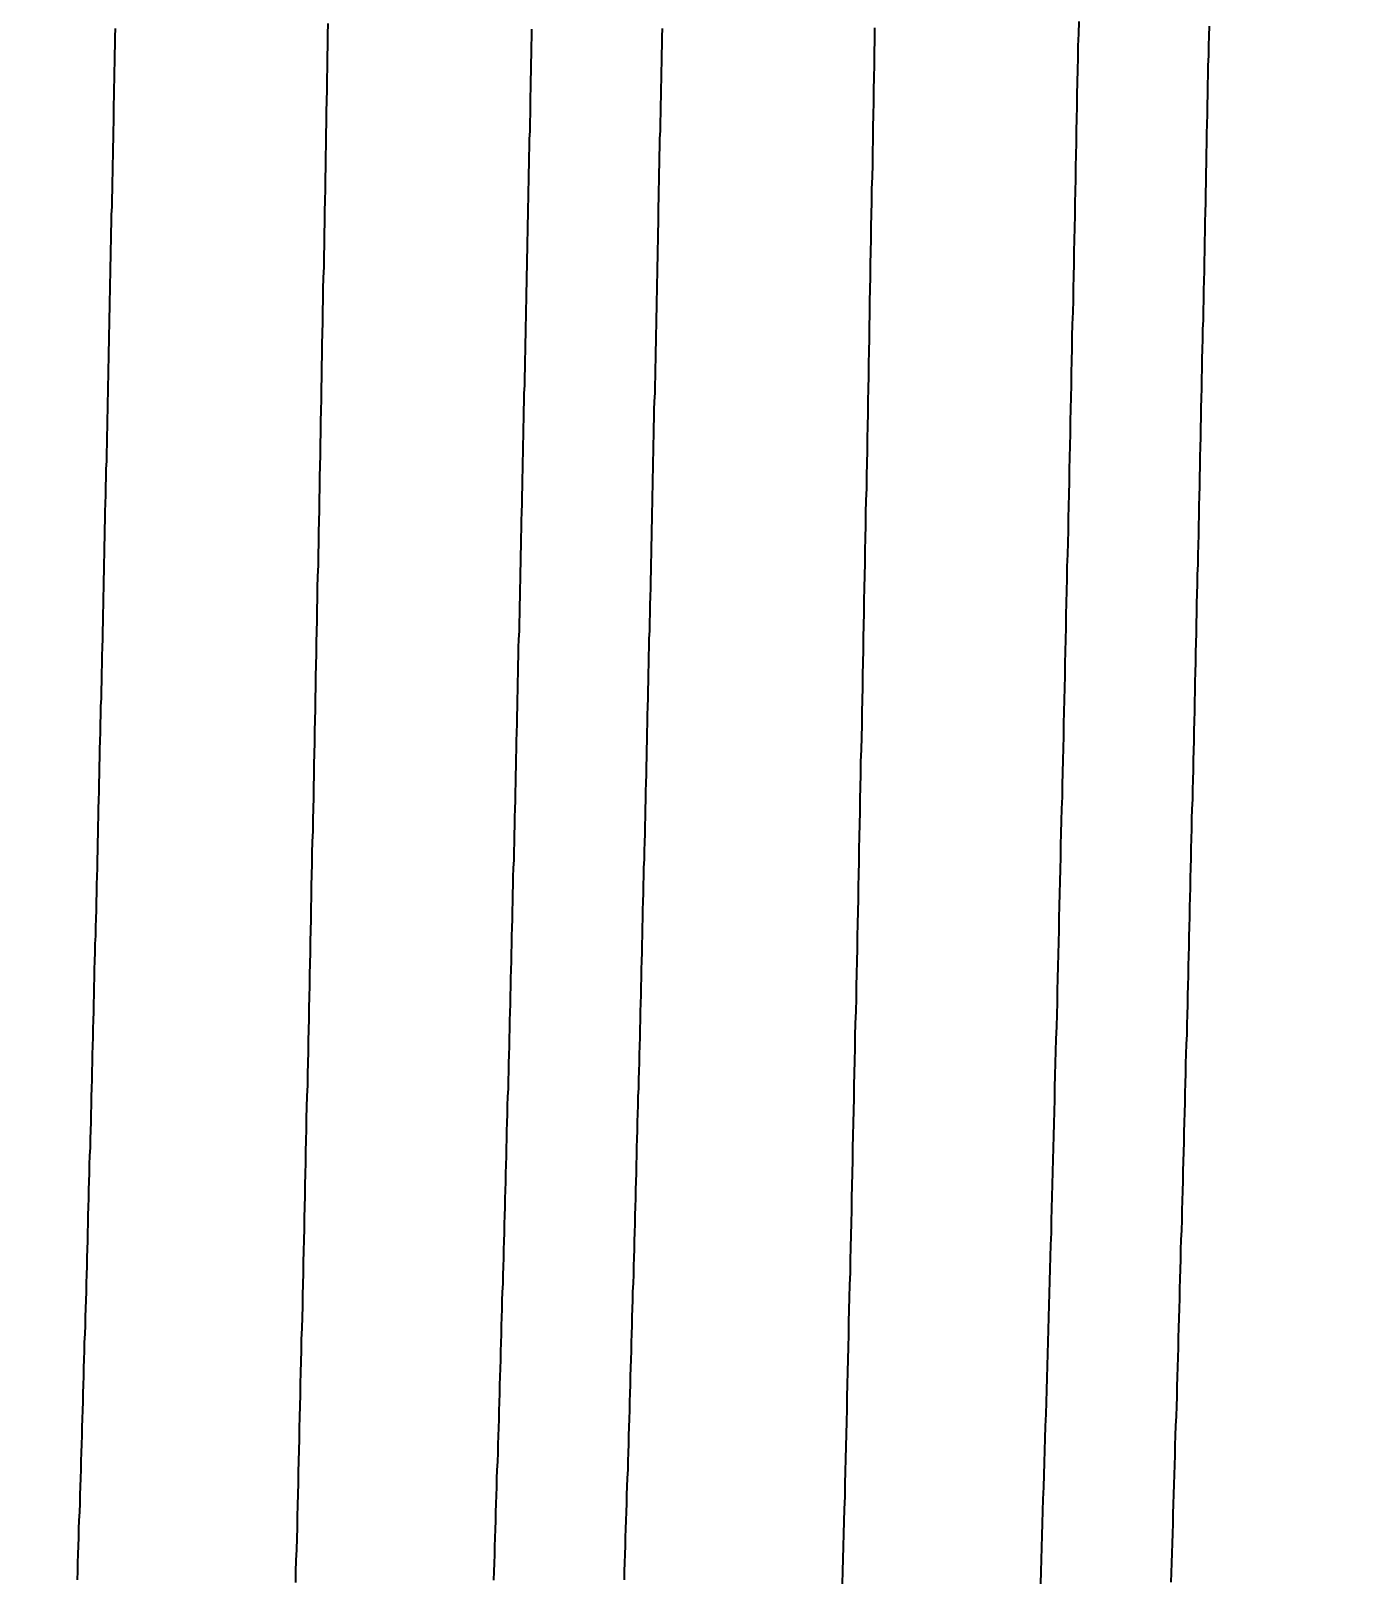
# Model space of a CAD drawing. Header units: millimetres. Extents: x 0 to 3800, y -67 to 2530.
# Drawn here: x 2214.409 to 2218.158, y 1549.587 to 1553.936 of the extents above; entities that cross this region are included whole.
import ezdxf

# ---------------------------------------------------------------- set-up
doc = ezdxf.new("R2010")
doc.units = ezdxf.units.MM
doc.layers.add('내부선 및 부속', color=4, linetype='Continuous')
doc.layers.add('치수선', color=7, linetype='Continuous')
doc.styles.add('____', font='')
doc.styles.get('____').set_extended_font_data('굴림')
doc.dimstyles.new('MSADIM', dxfattribs={"dimtxt": 33, "dimasz": 17, "dimexe": 10, "dimexo": 7.5, "dimgap": 10, "dimtad": 0, "dimtih": 1, "dimtoh": 1, "dimdec": 0, "dimzin": 1, "dimdsep": 46, "dimtxsty": '____', "dimcen": 11.25, "dimadec": 0, "dimazin": 0, "dimtfac": 1, "dimtdec": 0, "dimtix": 1, "dimtmove": 0, "dimatfit": 3, "dimfxl": 1, "dimtolj": 1, "dimtzin": 1, "dimarcsym": 0})

# ---------------------------------------------------------------- blocks, each defined once
blk = doc.blocks.new('*D47')
at = {"layer": '치수선', "color": 0, "linetype": 'Continuous', "lineweight": -2, "transparency": 16777216}
for p, q in [((2249.9547, 1877.9392), (2082.4547, 1877.9392)), ((2092.4547, 1860.9392), (2092.4547, 1705.7554)), ((2092.4547, 1504.9392), (2092.4547, 1660.123)), ((2249.9547, 1487.9392), (2082.4547, 1487.9392))]:
    blk.add_line(p, q, dxfattribs=at)
at = {"layer": '치수선', "color": 0, "linetype": 'Continuous', "transparency": 16777216}
for points in [[(2089.6213, 1860.9392), (2095.288, 1860.9392), (2092.4547, 1877.9392)], [(2089.6213, 1504.9392), (2095.288, 1504.9392), (2092.4547, 1487.9392)]]:
    blk.add_solid(points, dxfattribs=at)
at = {"layer": '치수선', "color": 0, "linetype": 'Continuous', "transparency": 16777216, "insert": (2092.4547, 1682.9392), "char_height": 25, "attachment_point": 5, "style": '____'}
blk.add_mtext('\\A1;390', dxfattribs=at)

msp = doc.modelspace()

# ---------------------------------------------------------------- linework, layer by layer
at = {"layer": '내부선 및 부속', "linetype": 'Continuous', "flags": 128}
for points in [[(2214.5405, 1549.5762), (2214.5415, 1549.6002), (2214.5415, 1549.6242), (2214.5425, 1549.6482), (2214.5435, 1549.6722), (2214.5445, 1549.6952), (2214.5445, 1549.7192), (2214.5455, 1549.7432), (2214.5465, 1549.7672), (2214.5475, 1549.7912), (2214.5475, 1549.8152), (2214.5485, 1549.8392), (2214.5495, 1549.8622), (2214.5505, 1549.8862), (2214.5505, 1549.9102), (2214.5515, 1549.9342), (2214.5525, 1549.9582), (2214.5535, 1549.9822), (2214.5535, 1550.0062), (2214.5545, 1550.0292), (2214.5555, 1550.0532), (2214.5555, 1550.0532), (2214.5565, 1550.0772), (2214.5565, 1550.1012), (2214.5575, 1550.1252), (2214.5585, 1550.1492), (2214.5585, 1550.1732), (2214.5595, 1550.1962), (2214.5605, 1550.2202), (2214.5605, 1550.2442), (2214.5615, 1550.2682), (2214.5625, 1550.2922), (2214.5625, 1550.3162), (2214.5635, 1550.3402), (2214.5645, 1550.3632), (2214.5655, 1550.3872), (2214.5655, 1550.4112), (2214.5665, 1550.4352), (2214.5675, 1550.4592), (2214.5675, 1550.4832), (2214.5685, 1550.5072), (2214.5695, 1550.5302), (2214.5695, 1550.5542), (2214.5705, 1550.5782), (2214.5705, 1550.6022), (2214.5715, 1550.6262), (2214.5725, 1550.6502), (2214.5725, 1550.6742), (2214.5735, 1550.6972), (2214.5745, 1550.7212), (2214.5745, 1550.7452), (2214.5755, 1550.7692), (2214.5765, 1550.7932), (2214.5765, 1550.8172), (2214.5775, 1550.8412), (2214.5785, 1550.8642), (2214.5785, 1550.8882), (2214.5795, 1550.9122), (2214.5795, 1550.9362), (2214.5805, 1550.9602), (2214.5815, 1550.9842), (2214.5815, 1551.0082), (2214.5825, 1551.0322), (2214.5825, 1551.0552), (2214.5835, 1551.0792), (2214.5845, 1551.1032), (2214.5845, 1551.1272), (2214.5855, 1551.1512), (2214.5865, 1551.1752), (2214.5865, 1551.1992), (2214.5875, 1551.2222), (2214.5875, 1551.2462), (2214.5885, 1551.2702), (2214.5885, 1551.2942), (2214.5895, 1551.3182), (2214.5905, 1551.3422), (2214.5905, 1551.3662), (2214.5915, 1551.3892), (2214.5915, 1551.4132), (2214.5925, 1551.4372), (2214.5935, 1551.4612), (2214.5935, 1551.4852), (2214.5945, 1551.5092), (2214.5945, 1551.5332), (2214.5955, 1551.5562), (2214.5965, 1551.5802), (2214.5965, 1551.6042), (2214.5975, 1551.6282), (2214.5975, 1551.6522), (2214.5985, 1551.6762), (2214.5985, 1551.7002), (2214.5995, 1551.7232), (2214.5995, 1551.7472), (2214.6005, 1551.7712), (2214.6015, 1551.7952), (2214.6015, 1551.8192), (2214.6025, 1551.8432), (2214.6025, 1551.8672), (2214.6035, 1551.8912), (2214.6035, 1551.9142), (2214.6045, 1551.9382), (2214.6055, 1551.9622), (2214.6055, 1551.9862), (2214.6065, 1552.0102), (2214.6065, 1552.0342), (2214.6075, 1552.0582), (2214.6075, 1552.0812), (2214.6085, 1552.1052), (2214.6085, 1552.1292), (2214.6095, 1552.1532), (2214.6095, 1552.1772), (2214.6105, 1552.2012), (2214.6115, 1552.2252), (2214.6115, 1552.2482), (2214.6125, 1552.2722), (2214.6125, 1552.2962), (2214.6135, 1552.3202), (2214.6135, 1552.3442), (2214.6145, 1552.3682), (2214.6145, 1552.3922), (2214.6155, 1552.4152), (2214.6155, 1552.4392), (2214.6155, 1552.4392), (2214.6165, 1552.4632), (2214.6165, 1552.4872), (2214.6175, 1552.5112), (2214.6175, 1552.5352), (2214.6185, 1552.5592), (2214.6185, 1552.5832), (2214.6195, 1552.6062), (2214.6205, 1552.6302), (2214.6205, 1552.6542), (2214.6215, 1552.6782), (2214.6215, 1552.7022), (2214.6225, 1552.7262), (2214.6225, 1552.7502), (2214.6235, 1552.7732), (2214.6235, 1552.7972), (2214.6245, 1552.8212), (2214.6245, 1552.8452), (2214.6255, 1552.8692), (2214.6255, 1552.8932), (2214.6265, 1552.9172), (2214.6265, 1552.9402), (2214.6275, 1552.9642), (2214.6275, 1552.9882), (2214.6285, 1553.0122), (2214.6285, 1553.0362), (2214.6295, 1553.0602), (2214.6295, 1553.0842), (2214.6305, 1553.1072), (2214.6305, 1553.1312), (2214.6315, 1553.1552), (2214.6315, 1553.1792), (2214.6325, 1553.2032), (2214.6325, 1553.2272), (2214.6335, 1553.2512), (2214.6335, 1553.2752), (2214.6345, 1553.2982), (2214.6345, 1553.3222), (2214.6355, 1553.3462), (2214.6355, 1553.3702), (2214.6365, 1553.3942), (2214.6365, 1553.4182), (2214.6375, 1553.4422), (2214.6375, 1553.4652), (2214.6385, 1553.4892), (2214.6385, 1553.5132), (2214.6395, 1553.5372), (2214.6395, 1553.5612), (2214.6405, 1553.5852), (2214.6405, 1553.6092), (2214.6415, 1553.6322), (2214.6415, 1553.6562), (2214.6425, 1553.6802), (2214.6425, 1553.7042), (2214.6425, 1553.7282), (2214.6435, 1553.7522), (2214.6435, 1553.7762), (2214.6445, 1553.8002), (2214.6445, 1553.8232), (2214.6455, 1553.8472), (2214.6455, 1553.8712), (2214.6465, 1553.8952), (2214.6465, 1553.9192), (2214.6475, 1553.9432)], [(2215.1555, 1549.5682), (2215.1555, 1549.5992), (2215.1565, 1549.6302), (2215.1565, 1549.6302), (2215.1575, 1549.6612), (2215.1585, 1549.6922), (2215.1595, 1549.7232), (2215.1595, 1549.7542), (2215.1605, 1549.7862), (2215.1615, 1549.8172), (2215.1625, 1549.8482), (2215.1625, 1549.8792), (2215.1635, 1549.9102), (2215.1645, 1549.9412), (2215.1655, 1549.9722), (2215.1655, 1550.0032), (2215.1665, 1550.0352), (2215.1675, 1550.0662), (2215.1685, 1550.0972), (2215.1685, 1550.1282), (2215.1695, 1550.1592), (2215.1705, 1550.1902), (2215.1715, 1550.2212), (2215.1715, 1550.2522), (2215.1725, 1550.2842), (2215.1735, 1550.3152), (2215.1745, 1550.3462), (2215.1745, 1550.3772), (2215.1755, 1550.4082), (2215.1765, 1550.4392), (2215.1765, 1550.4702), (2215.1775, 1550.5012), (2215.1785, 1550.5332), (2215.1795, 1550.5642), (2215.1795, 1550.5952), (2215.1805, 1550.6262), (2215.1815, 1550.6572), (2215.1815, 1550.6882), (2215.1825, 1550.7192), (2215.1835, 1550.7512), (2215.1835, 1550.7822), (2215.1845, 1550.8132), (2215.1855, 1550.8442), (2215.1855, 1550.8752), (2215.1865, 1550.9062), (2215.1875, 1550.9372), (2215.1885, 1550.9682), (2215.1885, 1551.0002), (2215.1895, 1551.0312), (2215.1905, 1551.0622), (2215.1905, 1551.0932), (2215.1915, 1551.1242), (2215.1925, 1551.1552), (2215.1925, 1551.1862), (2215.1935, 1551.2172), (2215.1945, 1551.2492), (2215.1945, 1551.2802), (2215.1955, 1551.3112), (2215.1965, 1551.3422), (2215.1965, 1551.3732), (2215.1975, 1551.4042), (2215.1985, 1551.4352), (2215.1985, 1551.4672), (2215.1995, 1551.4982), (2215.1995, 1551.5292), (2215.2005, 1551.5602), (2215.2015, 1551.5912), (2215.2015, 1551.6222), (2215.2025, 1551.6532), (2215.2035, 1551.6842), (2215.2035, 1551.7162), (2215.2045, 1551.7472), (2215.2055, 1551.7782), (2215.2055, 1551.8092), (2215.2065, 1551.8402), (2215.2065, 1551.8712), (2215.2075, 1551.9022), (2215.2085, 1551.9332), (2215.2085, 1551.9652), (2215.2095, 1551.9962), (2215.2105, 1552.0272), (2215.2105, 1552.0582), (2215.2115, 1552.0892), (2215.2115, 1552.1202), (2215.2125, 1552.1512), (2215.2135, 1552.1832), (2215.2135, 1552.2142), (2215.2145, 1552.2452), (2215.2155, 1552.2762), (2215.2155, 1552.3072), (2215.2165, 1552.3382), (2215.2165, 1552.3692), (2215.2175, 1552.4002), (2215.2185, 1552.4322), (2215.2185, 1552.4632), (2215.2195, 1552.4942), (2215.2195, 1552.5252), (2215.2205, 1552.5562), (2215.2215, 1552.5872), (2215.2215, 1552.6182), (2215.2225, 1552.6492), (2215.2225, 1552.6812), (2215.2235, 1552.7122), (2215.2245, 1552.7432), (2215.2245, 1552.7432), (2215.2245, 1552.7742), (2215.2255, 1552.8052), (2215.2255, 1552.8362), (2215.2265, 1552.8672), (2215.2275, 1552.8992), (2215.2275, 1552.9302), (2215.2285, 1552.9612), (2215.2285, 1552.9922), (2215.2295, 1553.0232), (2215.2295, 1553.0542), (2215.2305, 1553.0852), (2215.2315, 1553.1162), (2215.2315, 1553.1482), (2215.2325, 1553.1792), (2215.2325, 1553.2102), (2215.2335, 1553.2412), (2215.2345, 1553.2722), (2215.2345, 1553.3032), (2215.2355, 1553.3342), (2215.2355, 1553.3662), (2215.2365, 1553.3972), (2215.2365, 1553.4282), (2215.2375, 1553.4592), (2215.2385, 1553.4902), (2215.2385, 1553.5212), (2215.2395, 1553.5522), (2215.2395, 1553.5832), (2215.2405, 1553.6152), (2215.2405, 1553.6462), (2215.2415, 1553.6772), (2215.2415, 1553.7082), (2215.2425, 1553.7392), (2215.2435, 1553.7702), (2215.2435, 1553.8012), (2215.2445, 1553.8332), (2215.2445, 1553.8642), (2215.2455, 1553.8952), (2215.2455, 1553.9262), (2215.2465, 1553.9572)], [(2215.7125, 1549.5752), (2215.7135, 1549.5992), (2215.7145, 1549.6232), (2215.7155, 1549.6472), (2215.7155, 1549.6702), (2215.7165, 1549.6942), (2215.7175, 1549.7182), (2215.7185, 1549.7422), (2215.7185, 1549.7662), (2215.7195, 1549.7902), (2215.7205, 1549.8142), (2215.7215, 1549.8372), (2215.7215, 1549.8612), (2215.7225, 1549.8852), (2215.7235, 1549.9092), (2215.7245, 1549.9332), (2215.7245, 1549.9572), (2215.7255, 1549.9812), (2215.7265, 1550.0042), (2215.7275, 1550.0282), (2215.7275, 1550.0522), (2215.7285, 1550.0762), (2215.7285, 1550.0762), (2215.7295, 1550.1002), (2215.7295, 1550.1242), (2215.7305, 1550.1482), (2215.7315, 1550.1712), (2215.7325, 1550.1952), (2215.7325, 1550.2192), (2215.7335, 1550.2432), (2215.7345, 1550.2672), (2215.7345, 1550.2912), (2215.7355, 1550.3152), (2215.7365, 1550.3382), (2215.7365, 1550.3622), (2215.7375, 1550.3862), (2215.7385, 1550.4102), (2215.7385, 1550.4342), (2215.7395, 1550.4582), (2215.7405, 1550.4822), (2215.7405, 1550.5052), (2215.7415, 1550.5292), (2215.7425, 1550.5532), (2215.7425, 1550.5772), (2215.7435, 1550.6012), (2215.7445, 1550.6252), (2215.7445, 1550.6492), (2215.7455, 1550.6722), (2215.7465, 1550.6962), (2215.7465, 1550.7202), (2215.7475, 1550.7442), (2215.7485, 1550.7682), (2215.7485, 1550.7922), (2215.7495, 1550.8162), (2215.7495, 1550.8392), (2215.7505, 1550.8632), (2215.7515, 1550.8872), (2215.7515, 1550.9112), (2215.7525, 1550.9352), (2215.7535, 1550.9592), (2215.7535, 1550.9832), (2215.7545, 1551.0062), (2215.7545, 1551.0302), (2215.7555, 1551.0542), (2215.7565, 1551.0782), (2215.7565, 1551.1022), (2215.7575, 1551.1262), (2215.7575, 1551.1502), (2215.7585, 1551.1732), (2215.7595, 1551.1972), (2215.7595, 1551.2212), (2215.7605, 1551.2452), (2215.7605, 1551.2692), (2215.7615, 1551.2932), (2215.7625, 1551.3172), (2215.7625, 1551.3402), (2215.7635, 1551.3642), (2215.7635, 1551.3882), (2215.7645, 1551.4122), (2215.7655, 1551.4362), (2215.7655, 1551.4602), (2215.7665, 1551.4842), (2215.7665, 1551.5082), (2215.7675, 1551.5312), (2215.7675, 1551.5552), (2215.7685, 1551.5792), (2215.7695, 1551.6032), (2215.7695, 1551.6272), (2215.7705, 1551.6512), (2215.7705, 1551.6752), (2215.7715, 1551.6982), (2215.7715, 1551.7222), (2215.7725, 1551.7462), (2215.7735, 1551.7702), (2215.7735, 1551.7942), (2215.7745, 1551.8182), (2215.7745, 1551.8422), (2215.7755, 1551.8652), (2215.7755, 1551.8892), (2215.7765, 1551.9132), (2215.7765, 1551.9372), (2215.7775, 1551.9612), (2215.7785, 1551.9852), (2215.7785, 1552.0092), (2215.7795, 1552.0322), (2215.7795, 1552.0562), (2215.7805, 1552.0802), (2215.7805, 1552.1042), (2215.7815, 1552.1282), (2215.7815, 1552.1522), (2215.7825, 1552.1762), (2215.7825, 1552.2002), (2215.7835, 1552.2232), (2215.7845, 1552.2472), (2215.7845, 1552.2712), (2215.7855, 1552.2952), (2215.7855, 1552.3192), (2215.7865, 1552.3432), (2215.7865, 1552.3672), (2215.7875, 1552.3902), (2215.7875, 1552.4142), (2215.7885, 1552.4382), (2215.7885, 1552.4622), (2215.7885, 1552.4622), (2215.7895, 1552.4862), (2215.7895, 1552.5102), (2215.7905, 1552.5342), (2215.7905, 1552.5572), (2215.7915, 1552.5812), (2215.7925, 1552.6052), (2215.7925, 1552.6292), (2215.7935, 1552.6532), (2215.7935, 1552.6772), (2215.7945, 1552.7012), (2215.7945, 1552.7242), (2215.7955, 1552.7482), (2215.7955, 1552.7722), (2215.7965, 1552.7962), (2215.7965, 1552.8202), (2215.7975, 1552.8442), (2215.7975, 1552.8682), (2215.7985, 1552.8922), (2215.7985, 1552.9152), (2215.7995, 1552.9392), (2215.7995, 1552.9632), (2215.8005, 1552.9872), (2215.8005, 1553.0112), (2215.8015, 1553.0352), (2215.8015, 1553.0592), (2215.8025, 1553.0822), (2215.8025, 1553.1062), (2215.8035, 1553.1302), (2215.8035, 1553.1542), (2215.8045, 1553.1782), (2215.8045, 1553.2022), (2215.8055, 1553.2262), (2215.8055, 1553.2492), (2215.8065, 1553.2732), (2215.8065, 1553.2972), (2215.8075, 1553.3212), (2215.8075, 1553.3452), (2215.8085, 1553.3692), (2215.8085, 1553.3932), (2215.8095, 1553.4162), (2215.8095, 1553.4402), (2215.8105, 1553.4642), (2215.8105, 1553.4882), (2215.8115, 1553.5122), (2215.8115, 1553.5362), (2215.8125, 1553.5602), (2215.8125, 1553.5842), (2215.8135, 1553.6072), (2215.8135, 1553.6312), (2215.8145, 1553.6552), (2215.8145, 1553.6792), (2215.8155, 1553.7032), (2215.8155, 1553.7272), (2215.8155, 1553.7512), (2215.8165, 1553.7742), (2215.8165, 1553.7982), (2215.8175, 1553.8222), (2215.8175, 1553.8462), (2215.8185, 1553.8702), (2215.8185, 1553.8942), (2215.8195, 1553.9182), (2215.8195, 1553.9412)], [(2216.0805, 1549.5762), (2216.0805, 1549.6002), (2216.0815, 1549.6242), (2216.0825, 1549.6482), (2216.0835, 1549.6722), (2216.0835, 1549.6952), (2216.0845, 1549.7192), (2216.0855, 1549.7432), (2216.0865, 1549.7672), (2216.0875, 1549.7912), (2216.0875, 1549.8152), (2216.0885, 1549.8392), (2216.0895, 1549.8622), (2216.0905, 1549.8862), (2216.0905, 1549.9102), (2216.0915, 1549.9342), (2216.0925, 1549.9582), (2216.0925, 1549.9822), (2216.0935, 1550.0062), (2216.0945, 1550.0292), (2216.0955, 1550.0532), (2216.0955, 1550.0532), (2216.0955, 1550.0772), (2216.0965, 1550.1012), (2216.0975, 1550.1252), (2216.0975, 1550.1492), (2216.0985, 1550.1732), (2216.0995, 1550.1962), (2216.1005, 1550.2202), (2216.1005, 1550.2442), (2216.1015, 1550.2682), (2216.1025, 1550.2922), (2216.1025, 1550.3162), (2216.1035, 1550.3402), (2216.1045, 1550.3632), (2216.1045, 1550.3872), (2216.1055, 1550.4112), (2216.1065, 1550.4352), (2216.1065, 1550.4592), (2216.1075, 1550.4832), (2216.1085, 1550.5072), (2216.1085, 1550.5302), (2216.1095, 1550.5542), (2216.1105, 1550.5782), (2216.1105, 1550.6022), (2216.1115, 1550.6262), (2216.1125, 1550.6502), (2216.1125, 1550.6742), (2216.1135, 1550.6972), (2216.1145, 1550.7212), (2216.1145, 1550.7452), (2216.1155, 1550.7692), (2216.1155, 1550.7932), (2216.1165, 1550.8172), (2216.1175, 1550.8412), (2216.1175, 1550.8652), (2216.1185, 1550.8882), (2216.1195, 1550.9122), (2216.1195, 1550.9362), (2216.1205, 1550.9602), (2216.1205, 1550.9842), (2216.1215, 1551.0082), (2216.1225, 1551.0322), (2216.1225, 1551.0552), (2216.1235, 1551.0792), (2216.1245, 1551.1032), (2216.1245, 1551.1272), (2216.1255, 1551.1512), (2216.1255, 1551.1752), (2216.1265, 1551.1992), (2216.1275, 1551.2222), (2216.1275, 1551.2462), (2216.1285, 1551.2702), (2216.1285, 1551.2942), (2216.1295, 1551.3182), (2216.1305, 1551.3422), (2216.1305, 1551.3662), (2216.1315, 1551.3892), (2216.1315, 1551.4132), (2216.1325, 1551.4372), (2216.1325, 1551.4612), (2216.1335, 1551.4852), (2216.1345, 1551.5092), (2216.1345, 1551.5332), (2216.1355, 1551.5562), (2216.1355, 1551.5802), (2216.1365, 1551.6042), (2216.1365, 1551.6282), (2216.1375, 1551.6522), (2216.1385, 1551.6762), (2216.1385, 1551.7002), (2216.1395, 1551.7232), (2216.1395, 1551.7472), (2216.1405, 1551.7712), (2216.1405, 1551.7952), (2216.1415, 1551.8192), (2216.1425, 1551.8432), (2216.1425, 1551.8672), (2216.1435, 1551.8912), (2216.1435, 1551.9142), (2216.1445, 1551.9382), (2216.1445, 1551.9622), (2216.1455, 1551.9862), (2216.1455, 1552.0102), (2216.1465, 1552.0342), (2216.1475, 1552.0582), (2216.1475, 1552.0812), (2216.1485, 1552.1052), (2216.1485, 1552.1292), (2216.1495, 1552.1532), (2216.1495, 1552.1772), (2216.1505, 1552.2012), (2216.1505, 1552.2252), (2216.1515, 1552.2482), (2216.1515, 1552.2722), (2216.1525, 1552.2962), (2216.1525, 1552.3202), (2216.1535, 1552.3442), (2216.1545, 1552.3682), (2216.1545, 1552.3922), (2216.1555, 1552.4152), (2216.1555, 1552.4392), (2216.1555, 1552.4392), (2216.1565, 1552.4632), (2216.1565, 1552.4872), (2216.1575, 1552.5112), (2216.1575, 1552.5352), (2216.1585, 1552.5592), (2216.1585, 1552.5832), (2216.1595, 1552.6062), (2216.1595, 1552.6302), (2216.1605, 1552.6542), (2216.1605, 1552.6782), (2216.1615, 1552.7022), (2216.1615, 1552.7262), (2216.1625, 1552.7502), (2216.1625, 1552.7732), (2216.1635, 1552.7972), (2216.1635, 1552.8212), (2216.1645, 1552.8452), (2216.1645, 1552.8692), (2216.1655, 1552.8932), (2216.1665, 1552.9172), (2216.1665, 1552.9402), (2216.1675, 1552.9642), (2216.1675, 1552.9882), (2216.1685, 1553.0122), (2216.1685, 1553.0362), (2216.1695, 1553.0602), (2216.1695, 1553.0842), (2216.1705, 1553.1072), (2216.1705, 1553.1312), (2216.1715, 1553.1552), (2216.1715, 1553.1792), (2216.1725, 1553.2032), (2216.1725, 1553.2272), (2216.1735, 1553.2512), (2216.1735, 1553.2752), (2216.1745, 1553.2982), (2216.1745, 1553.3222), (2216.1755, 1553.3462), (2216.1755, 1553.3702), (2216.1765, 1553.3942), (2216.1765, 1553.4182), (2216.1765, 1553.4422), (2216.1775, 1553.4652), (2216.1775, 1553.4892), (2216.1785, 1553.5132), (2216.1785, 1553.5372), (2216.1795, 1553.5612), (2216.1795, 1553.5852), (2216.1805, 1553.6092), (2216.1805, 1553.6322), (2216.1815, 1553.6562), (2216.1815, 1553.6802), (2216.1825, 1553.7042), (2216.1825, 1553.7282), (2216.1835, 1553.7522), (2216.1835, 1553.7762), (2216.1845, 1553.8002), (2216.1845, 1553.8232), (2216.1855, 1553.8472), (2216.1855, 1553.8712), (2216.1865, 1553.8952), (2216.1865, 1553.9192), (2216.1875, 1553.9432)], [(2216.6945, 1549.5652), (2216.6955, 1549.6002), (2216.6965, 1549.6352), (2216.6975, 1549.6702), (2216.6985, 1549.7052), (2216.6995, 1549.7402), (2216.7005, 1549.7752), (2216.7015, 1549.8102), (2216.7015, 1549.8462), (2216.7025, 1549.8812), (2216.7035, 1549.9162), (2216.7045, 1549.9512), (2216.7055, 1549.9862), (2216.7065, 1550.0212), (2216.7065, 1550.0212), (2216.7075, 1550.0562), (2216.7075, 1550.0912), (2216.7085, 1550.1262), (2216.7095, 1550.1612), (2216.7105, 1550.1962), (2216.7115, 1550.2312), (2216.7125, 1550.2662), (2216.7125, 1550.3012), (2216.7135, 1550.3362), (2216.7145, 1550.3712), (2216.7155, 1550.4062), (2216.7165, 1550.4412), (2216.7165, 1550.4762), (2216.7175, 1550.5112), (2216.7185, 1550.5462), (2216.7195, 1550.5812), (2216.7205, 1550.6162), (2216.7205, 1550.6512), (2216.7215, 1550.6862), (2216.7225, 1550.7212), (2216.7235, 1550.7572), (2216.7235, 1550.7922), (2216.7245, 1550.8272), (2216.7255, 1550.8622), (2216.7265, 1550.8972), (2216.7275, 1550.9322), (2216.7275, 1550.9672), (2216.7285, 1551.0022), (2216.7295, 1551.0372), (2216.7305, 1551.0722), (2216.7305, 1551.1072), (2216.7315, 1551.1422), (2216.7325, 1551.1772), (2216.7335, 1551.2122), (2216.7335, 1551.2472), (2216.7345, 1551.2822), (2216.7355, 1551.3172), (2216.7365, 1551.3522), (2216.7365, 1551.3872), (2216.7375, 1551.4222), (2216.7385, 1551.4572), (2216.7395, 1551.4922), (2216.7395, 1551.5272), (2216.7405, 1551.5622), (2216.7415, 1551.5972), (2216.7415, 1551.6332), (2216.7425, 1551.6682), (2216.7435, 1551.7032), (2216.7445, 1551.7382), (2216.7445, 1551.7732), (2216.7455, 1551.8082), (2216.7465, 1551.8432), (2216.7465, 1551.8782), (2216.7475, 1551.9132), (2216.7485, 1551.9482), (2216.7495, 1551.9832), (2216.7495, 1552.0182), (2216.7505, 1552.0532), (2216.7515, 1552.0882), (2216.7515, 1552.1232), (2216.7525, 1552.1582), (2216.7535, 1552.1932), (2216.7535, 1552.2282), (2216.7545, 1552.2632), (2216.7555, 1552.2982), (2216.7555, 1552.3332), (2216.7565, 1552.3682), (2216.7575, 1552.4032), (2216.7585, 1552.4382), (2216.7585, 1552.4732), (2216.7595, 1552.5092), (2216.7605, 1552.5442), (2216.7605, 1552.5792), (2216.7615, 1552.6142), (2216.7625, 1552.6492), (2216.7625, 1552.6842), (2216.7635, 1552.7192), (2216.7645, 1552.7542), (2216.7645, 1552.7892), (2216.7655, 1552.8242), (2216.7665, 1552.8592), (2216.7665, 1552.8942), (2216.7675, 1552.9292), (2216.7685, 1552.9642), (2216.7685, 1552.9992), (2216.7695, 1553.0342), (2216.7705, 1553.0692), (2216.7705, 1553.1042), (2216.7715, 1553.1392), (2216.7715, 1553.1742), (2216.7725, 1553.2092), (2216.7735, 1553.2442), (2216.7735, 1553.2792), (2216.7745, 1553.3142), (2216.7755, 1553.3502), (2216.7755, 1553.3852), (2216.7765, 1553.4202), (2216.7775, 1553.4552), (2216.7775, 1553.4902), (2216.7785, 1553.5252), (2216.7785, 1553.5252), (2216.7795, 1553.5602), (2216.7795, 1553.5952), (2216.7805, 1553.6302), (2216.7805, 1553.6652), (2216.7815, 1553.7002), (2216.7825, 1553.7352), (2216.7825, 1553.7702), (2216.7835, 1553.8052), (2216.7845, 1553.8402), (2216.7845, 1553.8752), (2216.7855, 1553.9102), (2216.7855, 1553.9452)], [(2217.2525, 1549.5652), (2217.2535, 1549.5992), (2217.2545, 1549.6332), (2217.2555, 1549.6672), (2217.2565, 1549.7012), (2217.2575, 1549.7352), (2217.2585, 1549.7692), (2217.2595, 1549.8032), (2217.2615, 1549.8372), (2217.2625, 1549.8712), (2217.2635, 1549.9062), (2217.2645, 1549.9402), (2217.2655, 1549.9742), (2217.2665, 1550.0082), (2217.2675, 1550.0422), (2217.2685, 1550.0762), (2217.2695, 1550.1102), (2217.2705, 1550.1442), (2217.2715, 1550.1782), (2217.2725, 1550.2122), (2217.2735, 1550.2462), (2217.2745, 1550.2802), (2217.2755, 1550.3152), (2217.2765, 1550.3492), (2217.2775, 1550.3832), (2217.2785, 1550.4172), (2217.2795, 1550.4512), (2217.2805, 1550.4852), (2217.2815, 1550.5192), (2217.2825, 1550.5532), (2217.2825, 1550.5872), (2217.2835, 1550.6212), (2217.2845, 1550.6552), (2217.2855, 1550.6892), (2217.2865, 1550.7242), (2217.2875, 1550.7582), (2217.2885, 1550.7922), (2217.2895, 1550.8262), (2217.2905, 1550.8602), (2217.2915, 1550.8942), (2217.2925, 1550.9282), (2217.2925, 1550.9622), (2217.2935, 1550.9962), (2217.2945, 1551.0302), (2217.2955, 1551.0642), (2217.2965, 1551.0982), (2217.2965, 1551.0982), (2217.2975, 1551.1332), (2217.2985, 1551.1672), (2217.2995, 1551.2012), (2217.2995, 1551.2352), (2217.3005, 1551.2692), (2217.3015, 1551.3032), (2217.3025, 1551.3372), (2217.3035, 1551.3712), (2217.3045, 1551.4052), (2217.3045, 1551.4392), (2217.3055, 1551.4732), (2217.3065, 1551.5082), (2217.3075, 1551.5422), (2217.3085, 1551.5762), (2217.3095, 1551.6102), (2217.3095, 1551.6442), (2217.3105, 1551.6782), (2217.3115, 1551.7122), (2217.3125, 1551.7462), (2217.3135, 1551.7802), (2217.3135, 1551.8142), (2217.3145, 1551.8482), (2217.3155, 1551.8832), (2217.3165, 1551.9172), (2217.3175, 1551.9512), (2217.3175, 1551.9852), (2217.3185, 1552.0192), (2217.3195, 1552.0532), (2217.3205, 1552.0872), (2217.3215, 1552.1212), (2217.3215, 1552.1552), (2217.3225, 1552.1892), (2217.3235, 1552.2232), (2217.3245, 1552.2572), (2217.3245, 1552.2922), (2217.3255, 1552.3262), (2217.3265, 1552.3602), (2217.3275, 1552.3942), (2217.3275, 1552.4282), (2217.3285, 1552.4622), (2217.3295, 1552.4962), (2217.3305, 1552.5302), (2217.3305, 1552.5642), (2217.3315, 1552.5982), (2217.3325, 1552.6322), (2217.3335, 1552.6672), (2217.3335, 1552.7012), (2217.3345, 1552.7352), (2217.3355, 1552.7692), (2217.3365, 1552.8032), (2217.3365, 1552.8372), (2217.3375, 1552.8712), (2217.3385, 1552.9052), (2217.3395, 1552.9392), (2217.3395, 1552.9732), (2217.3405, 1553.0072), (2217.3415, 1553.0422), (2217.3415, 1553.0762), (2217.3425, 1553.1102), (2217.3435, 1553.1442), (2217.3445, 1553.1782), (2217.3445, 1553.2122), (2217.3455, 1553.2462), (2217.3465, 1553.2802), (2217.3465, 1553.3142), (2217.3475, 1553.3482), (2217.3485, 1553.3822), (2217.3495, 1553.4172), (2217.3495, 1553.4512), (2217.3505, 1553.4852), (2217.3515, 1553.5192), (2217.3515, 1553.5532), (2217.3525, 1553.5872), (2217.3535, 1553.6212), (2217.3535, 1553.6552), (2217.3545, 1553.6892), (2217.3555, 1553.7232), (2217.3555, 1553.7572), (2217.3565, 1553.7922), (2217.3575, 1553.8262), (2217.3585, 1553.8602), (2217.3585, 1553.8942), (2217.3595, 1553.9282), (2217.3605, 1553.9622)], [(2217.6195, 1549.5692), (2217.6205, 1549.5962), (2217.6215, 1549.6242), (2217.6225, 1549.6512), (2217.6235, 1549.6792), (2217.6245, 1549.7062), (2217.6255, 1549.7342), (2217.6255, 1549.7622), (2217.6265, 1549.7892), (2217.6275, 1549.8172), (2217.6285, 1549.8442), (2217.6295, 1549.8722), (2217.6305, 1549.8992), (2217.6315, 1549.9272), (2217.6315, 1549.9542), (2217.6325, 1549.9822), (2217.6335, 1550.0092), (2217.6345, 1550.0372), (2217.6355, 1550.0652), (2217.6365, 1550.0922), (2217.6365, 1550.1202), (2217.6375, 1550.1472), (2217.6385, 1550.1752), (2217.6395, 1550.2022), (2217.6405, 1550.2302), (2217.6405, 1550.2572), (2217.6415, 1550.2852), (2217.6425, 1550.3122), (2217.6435, 1550.3402), (2217.6445, 1550.3682), (2217.6445, 1550.3952), (2217.6455, 1550.4232), (2217.6455, 1550.4232), (2217.6465, 1550.4502), (2217.6475, 1550.4782), (2217.6475, 1550.5052), (2217.6485, 1550.5332), (2217.6495, 1550.5602), (2217.6505, 1550.5882), (2217.6505, 1550.6162), (2217.6515, 1550.6432), (2217.6525, 1550.6712), (2217.6535, 1550.6982), (2217.6535, 1550.7262), (2217.6545, 1550.7532), (2217.6555, 1550.7812), (2217.6565, 1550.8082), (2217.6565, 1550.8362), (2217.6575, 1550.8632), (2217.6585, 1550.8912), (2217.6595, 1550.9192), (2217.6595, 1550.9462), (2217.6605, 1550.9742), (2217.6615, 1551.0012), (2217.6615, 1551.0292), (2217.6625, 1551.0562), (2217.6635, 1551.0842), (2217.6645, 1551.1112), (2217.6645, 1551.1392), (2217.6655, 1551.1672), (2217.6665, 1551.1942), (2217.6665, 1551.2222), (2217.6675, 1551.2492), (2217.6685, 1551.2772), (2217.6685, 1551.3042), (2217.6695, 1551.3322), (2217.6705, 1551.3592), (2217.6705, 1551.3872), (2217.6715, 1551.4142), (2217.6725, 1551.4422), (2217.6725, 1551.4702), (2217.6735, 1551.4972), (2217.6745, 1551.5252), (2217.6745, 1551.5522), (2217.6755, 1551.5802), (2217.6765, 1551.6072), (2217.6765, 1551.6352), (2217.6775, 1551.6622), (2217.6785, 1551.6902), (2217.6785, 1551.7182), (2217.6795, 1551.7452), (2217.6805, 1551.7732), (2217.6805, 1551.8002), (2217.6815, 1551.8282), (2217.6825, 1551.8552), (2217.6825, 1551.8832), (2217.6835, 1551.9102), (2217.6845, 1551.9382), (2217.6845, 1551.9662), (2217.6855, 1551.9932), (2217.6865, 1552.0212), (2217.6865, 1552.0482), (2217.6875, 1552.0762), (2217.6875, 1552.1032), (2217.6885, 1552.1312), (2217.6895, 1552.1582), (2217.6895, 1552.1862), (2217.6905, 1552.2132), (2217.6915, 1552.2412), (2217.6915, 1552.2692), (2217.6925, 1552.2962), (2217.6925, 1552.3242), (2217.6935, 1552.3512), (2217.6945, 1552.3792), (2217.6945, 1552.4062), (2217.6955, 1552.4342), (2217.6955, 1552.4612), (2217.6965, 1552.4892), (2217.6975, 1552.5172), (2217.6975, 1552.5442), (2217.6985, 1552.5722), (2217.6985, 1552.5992), (2217.6995, 1552.6272), (2217.7005, 1552.6542), (2217.7005, 1552.6822), (2217.7015, 1552.7092), (2217.7015, 1552.7372), (2217.7025, 1552.7652), (2217.7035, 1552.7922), (2217.7035, 1552.8202), (2217.7045, 1552.8472), (2217.7045, 1552.8752), (2217.7055, 1552.9022), (2217.7065, 1552.9302), (2217.7065, 1552.9572), (2217.7075, 1552.9852), (2217.7075, 1553.0132), (2217.7085, 1553.0402), (2217.7095, 1553.0682), (2217.7095, 1553.0952), (2217.7105, 1553.1232), (2217.7105, 1553.1502), (2217.7115, 1553.1782), (2217.7115, 1553.1782), (2217.7115, 1553.2052), (2217.7125, 1553.2332), (2217.7135, 1553.2602), (2217.7135, 1553.2882), (2217.7145, 1553.3162), (2217.7145, 1553.3432), (2217.7155, 1553.3712), (2217.7155, 1553.3982), (2217.7165, 1553.4262), (2217.7175, 1553.4532), (2217.7175, 1553.4812), (2217.7185, 1553.5082), (2217.7185, 1553.5362), (2217.7195, 1553.5642), (2217.7195, 1553.5912), (2217.7205, 1553.6192), (2217.7205, 1553.6462), (2217.7215, 1553.6742), (2217.7225, 1553.7012), (2217.7225, 1553.7292), (2217.7235, 1553.7562), (2217.7235, 1553.7842), (2217.7245, 1553.8122), (2217.7245, 1553.8392), (2217.7255, 1553.8672), (2217.7255, 1553.8942), (2217.7265, 1553.9222), (2217.7275, 1553.9492)]]:
    msp.add_lwpolyline(points, dxfattribs=at)

# ---------------------------------------------------------------- dimensions: what is measured, and where the dimension line sits
at = {"layer": '치수선', "linetype": 'Continuous'}
dim = msp.add_linear_dim(base=(2092.4547, 1487.9392), p1=(2257.4547, 1877.9392), p2=(2257.4547, 1487.9392), angle=90, dimstyle='MSADIM', override={"dimtxt": 25}, dxfattribs=at)
dim.commit()
dim.dimension.update_dxf_attribs({"geometry": '*D47', "text_midpoint": (2092.4547, 1682.9392)})

doc.saveas('drawing.dxf')
